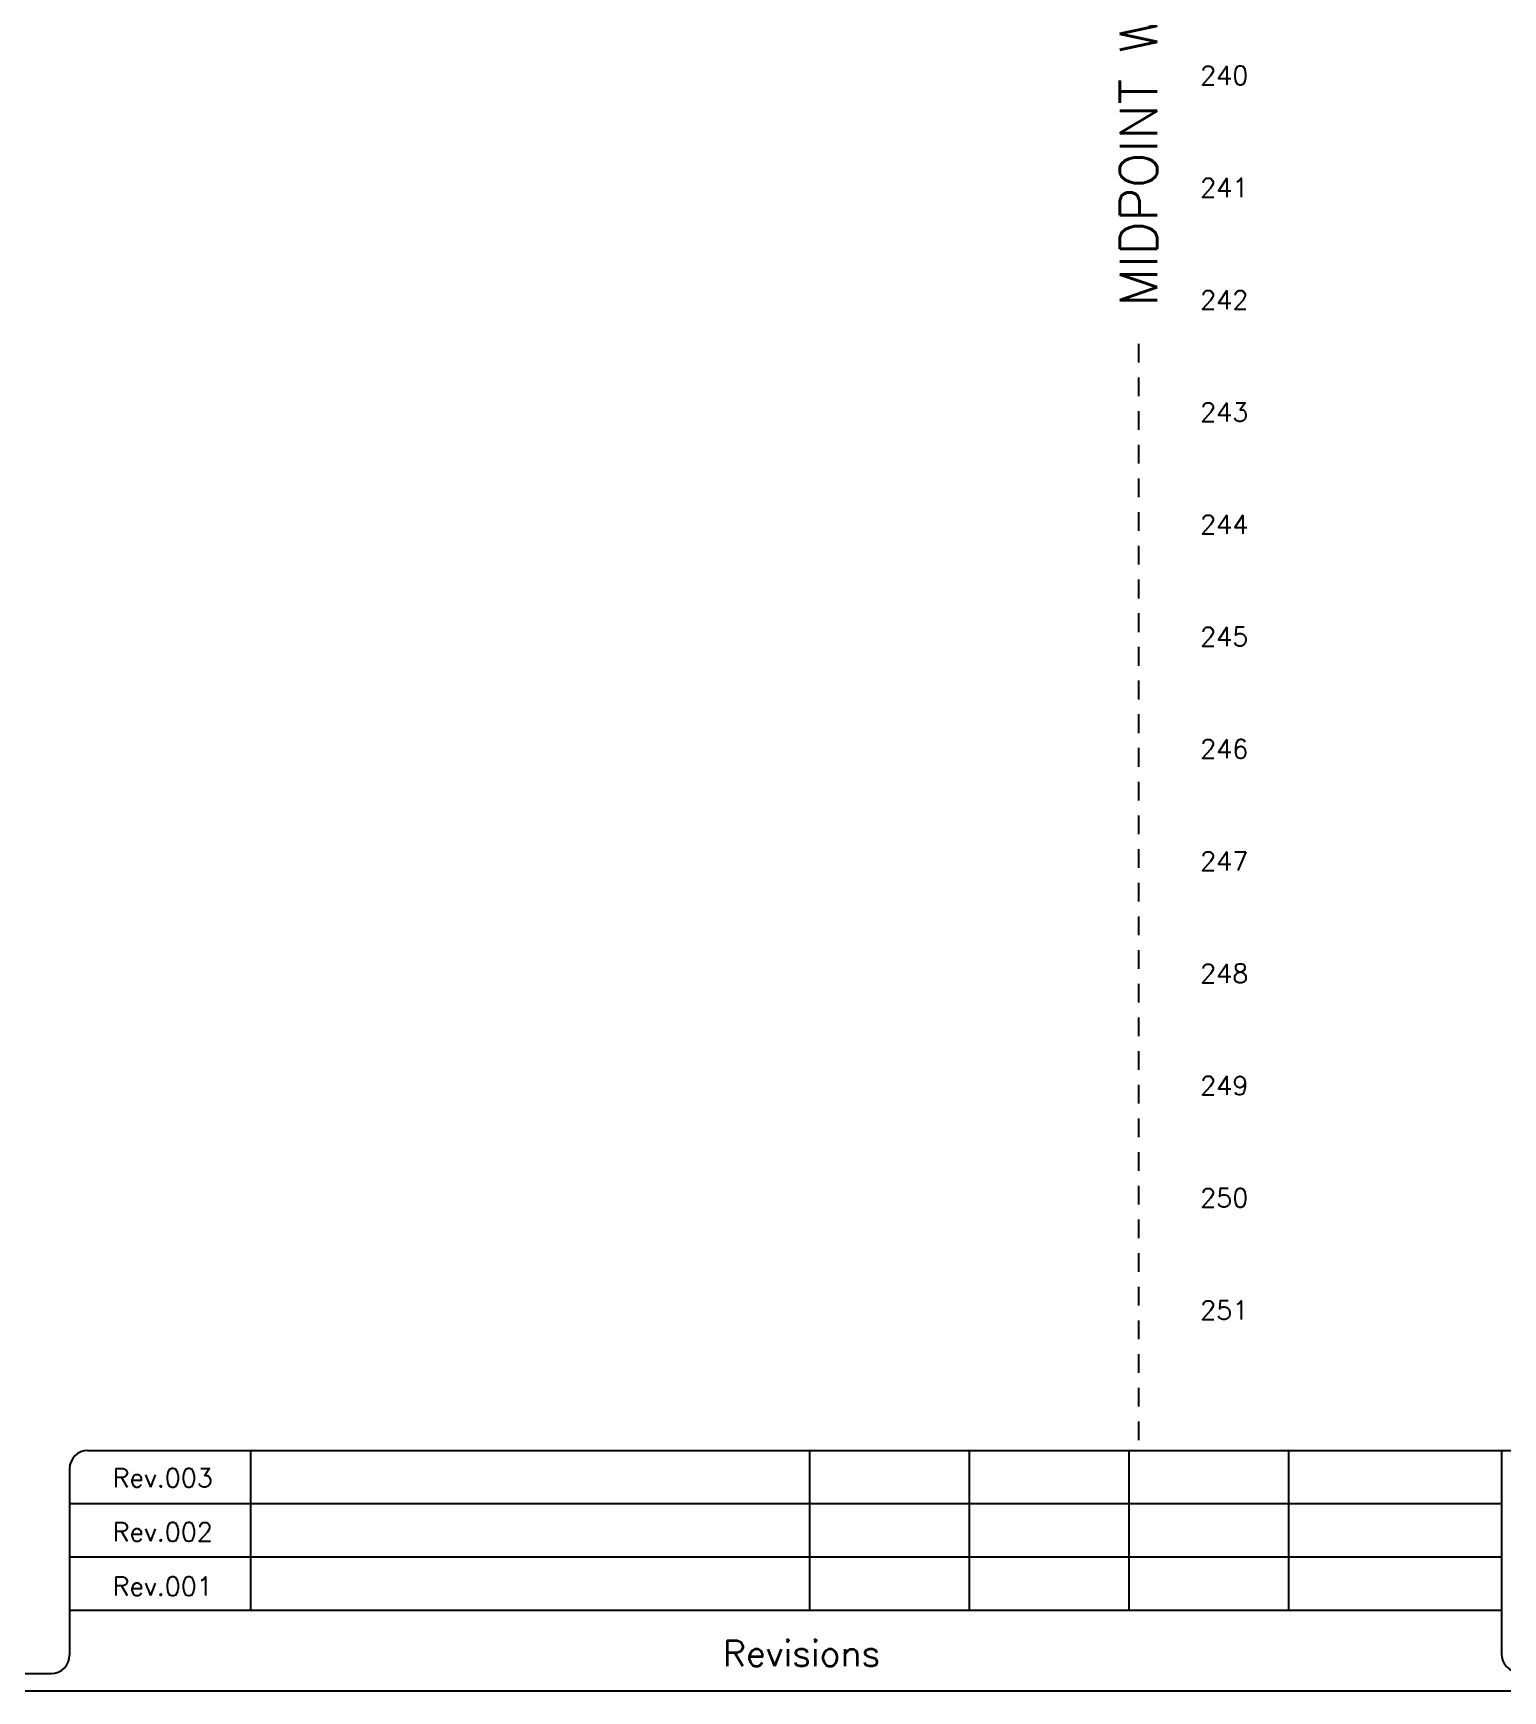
# Model space of a CAD drawing. Header units: inches. Extents: x 0 to 34.2, y 0 to 22.
# Drawn here: x 9.75 to 19.58, y -0.04 to 11.03 of the extents above; entities that cross this region are included whole.
import ezdxf
from ezdxf.enums import TextEntityAlignment as Align

# ---------------------------------------------------------------- set-up
doc = ezdxf.new("R2010")
doc.units = ezdxf.units.IN
doc.header["$MEASUREMENT"] = 0
doc.linetypes.add('HIDDEN2', pattern=[0.1875, 0.125, -0.0625])
doc.layers.add('MidPoint', color=210, linetype='HIDDEN2', plot=False)
doc.styles.add('Fields', font='simplex.shx', dxfattribs={"height": 0.185})
doc.styles.add('Title_Block', font='simplex.shx', dxfattribs={"height": 0.185})
doc.styles.add('WD', font='romans.shx', dxfattribs={"height": 0.185})

# ---------------------------------------------------------------- blocks, each defined once
blk = doc.blocks.new('RG_Master_Ver_4_2_2')
at = {"color": 3}
for p, q in [((10.12, 1.563), (34.15, 1.563)), ((11.207, 1.563), (11.207, 0.496)), ((14.942, 1.563), (14.942, 0.496)), ((16.009, 1.563), (16.009, 0.496)), ((17.076, 1.563), (17.076, 0.496)), ((18.143, 1.563), (18.143, 0.496)), ((19.566, 1.563), (19.566, 0.203)), ((9.998, 1.441), (9.998, 0.194)), ((9.998, 1.207), (19.566, 1.207)), ((9.998, 0.852), (19.566, 0.852)), ((9.998, 0.496), (19.566, 0.496)), ((0.247, 0.072), (9.875, 0.072))]:
    blk.add_line(p, q, dxfattribs=at)
blk.add_lwpolyline([(0, -0.044), (34.25, -0.044), (34.25, 21.956), (0, 21.956)], close=True, dxfattribs=at)
for centre, start, end in [((10.12, 1.441), 90, 180), ((9.875, 0.194), 270, 360), ((19.689, 0.203), 180, 270)]:
    blk.add_arc(centre, 0.122, start, end, dxfattribs=at)
at = {"layer": 'MidPoint'}
blk.add_line((17.141, 8.956), (17.141, 1.581), dxfattribs=at)
at = {"style": 'Title_Block'}
for s, width, heights, insert, char_height, attachment_point in [('\\pxqc;Rev.003', 1.24498, [0], (9.998, 1.442), 0.125, 1), ('\\pxqc;Rev.002', 1.24498, [0], (9.998, 1.08), 0.125, 1), ('\\pxqc;Rev.001', 1.24498, [0], (9.998, 0.717), 0.125, 1), ('\\pxqc;Revisions', 9.42628, [0.392], (14.889, 0.206), 0.17145, 5)]:
    blk.add_mtext_dynamic_manual_height_columns(s, width=width, gutter_width=0.857, heights=heights, dxfattribs=dict(at, insert=insert, char_height=char_height, attachment_point=attachment_point))
at = {"style": 'Fields'}
for tag, p in [('DESCRIPTION_3', (13.116, 1.307)), ('DRN_3', (15.472, 1.307)), ('CHK_3', (16.529, 1.307)), ('APP_3', (17.552, 1.307)), ('DATE_3', (18.829, 1.307)), ('CUSTOMER', (28.997, 1.214)), ('DRAWING_DESC', (32.229, 1.246)), ('DESCRIPTION_2', (13.116, 0.951)), ('DRN_2', (15.472, 0.951)), ('CHK_2', (16.529, 0.951)), ('APP_2', (17.552, 0.951)), ('DATE_2', (18.829, 0.951)), ('SIZE', (30.715, 0.894)), ('DRAWING_#', (32.125, 0.894)), ('REV', (33.543, 0.894)), ('DESCRIPTION_1', (13.116, 0.596)), ('DRN_1', (15.472, 0.596)), ('CHK_1', (16.529, 0.596)), ('APP_1', (17.552, 0.596)), ('DATE_1', (18.829, 0.596)), ('PROJECT_#', (28.981, 0.581)), ('DRN_BY', (30.875, 0.524)), ('CHK_BY', (31.762, 0.524)), ('APP_BY', (32.75, 0.524)), ('SCALE', (33.652, 0.524)), ('PROJECT_NAME', (29.021, 0.176)), ('SHEETNUM', (32.753, 0.176)), ('TTL_SHTS', (33.547, 0.176))]:
    blk.add_attdef(tag, text='', height=0.125, dxfattribs=at).set_placement(p, align=Align.CENTER)
at = {"style": 'Fields', "flags": 9}
blk.add_attdef('WD_TB', (9.953, 0.194), '', height=0.0638, dxfattribs=at)
at = {"layer": 'MidPoint', "insert": (17.016, 9.206), "char_height": 0.25, "attachment_point": 1, "rotation": 90, "style": 'Fields'}
blk.add_mtext_dynamic_manual_height_columns('MIDPOINT WILL NOT PRINT', width=5.375, gutter_width=0.575, heights=[0], dxfattribs=at)

msp = doc.modelspace()

# ---------------------------------------------------------------- block references
msp.add_blockref('RG_Master_Ver_4_2_2', (0, 0))

# ---------------------------------------------------------------- texts
at = {"style": 'WD'}
for s, p in [('240', (17.875, 10.75)), ('241', (17.875, 10)), ('242', (17.875, 9.25)), ('243', (17.875, 8.5)), ('244', (17.875, 7.75)), ('245', (17.875, 7)), ('246', (17.875, 6.25)), ('247', (17.875, 5.5)), ('248', (17.875, 4.75)), ('249', (17.875, 4)), ('250', (17.875, 3.25)), ('251', (17.875, 2.5))]:
    msp.add_text(s, height=0.125, dxfattribs=at).set_placement(p, align=Align.MIDDLE_RIGHT)

doc.saveas('drawing.dxf')
